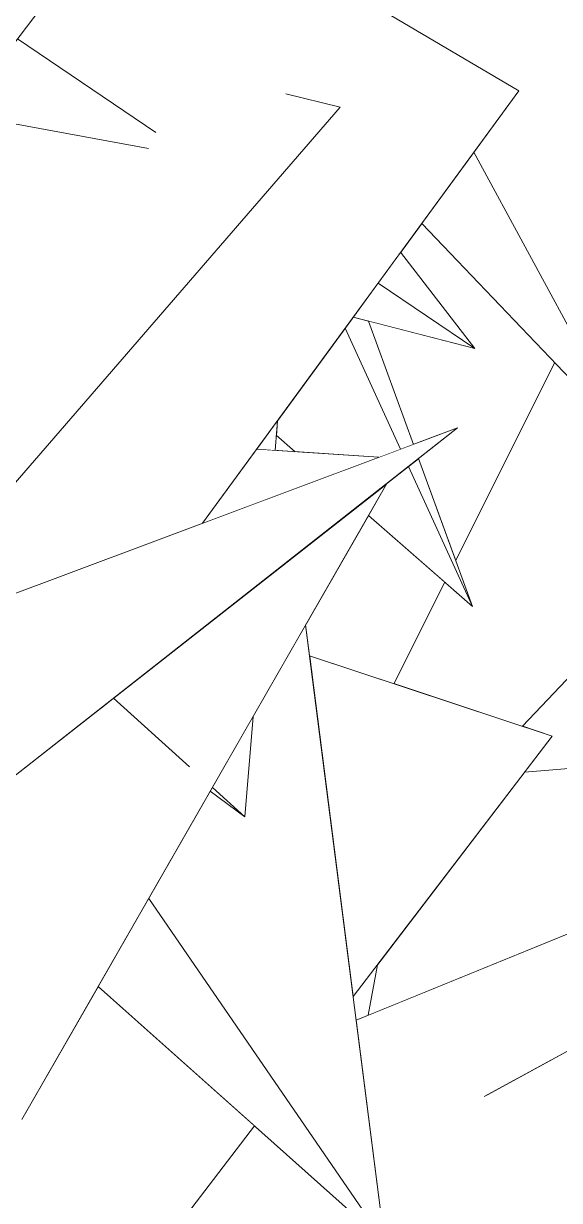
# Model space of a CAD drawing. Header units: millimetres. Extents: x -9413 to 8527, y -300 to 11224.
# Drawn here: x -5976.9 to -5817.7, y 5475.7 to 5825.3 of the extents above; entities that cross this region are included whole.
import ezdxf

# ---------------------------------------------------------------- set-up
doc = ezdxf.new("R2010")
doc.units = ezdxf.units.MM
doc.header["$MEASUREMENT"] = 0
doc.linetypes.add('Wipeout_Contour', pattern=[1000, 0, -1000])
doc.layers.add('Interior - Furniture', color=7, linetype='Continuous')
doc.layers.add('Interior - Furniture _Pen_No__4', color=7, linetype='Continuous', lineweight=20, true_color=0x029e21)

# ---------------------------------------------------------------- blocks, each defined once
blk = doc.blocks.new('Section Elem_40_6')
at = {"color": 254, "linetype": 'Wipeout_Contour', "lineweight": 0, "ltscale": 92196.602443}
blk.add_wipeout([(-6084.75, 5814.91), (-6131.67, 5774.14), (-6116.08, 5770.21), (-6122.01, 5777.82), (-6118.6, 5777.12), (-6108.98, 5768.43), (-6034.66, 5749.7), (-5939.77, 5788.14), (-5995.62, 5798.45), (-6029.34, 5754.16), (-6079.04, 5813.85)], dxfattribs=at).dxf.layer = 'Interior - Furniture'
at = {"color": 254, "linetype": 'Wipeout_Contour', "lineweight": 0, "ltscale": 40311.153308}
blk.add_wipeout([(-5871.8, 5545.7), (-5874.56, 5530.73), (-5779.85, 5569.28), (-5783.46, 5606.65), (-5828.1, 5602.93)], dxfattribs=at).dxf.layer = 'Interior - Furniture'
at = {"color": 254, "linetype": 'Wipeout_Contour', "lineweight": 0, "ltscale": 50772.287307}
blk.add_wipeout([(-6066.62, 6076.61), (-6055.87, 5983.63), (-6037.6, 5961.45), (-6051.18, 5943.03), (-6029.34, 5754.16), (-5851.24, 5988.03)], dxfattribs=at).dxf.layer = 'Interior - Furniture'
at = {"color": 254, "linetype": 'Wipeout_Contour', "lineweight": 0, "ltscale": 96107.967634}
blk.add_wipeout([(-5908.3, 5497.9), (-5961.54, 5428.19), (-5955.7, 5417.24), (-5830.62, 5464.61), (-5807.94, 5401.53), (-5802.79, 5406.08), (-5765.79, 5492.57), (-5839.83, 5506.78), (-5735.39, 5563.62), (-5723.09, 5592.38), (-5878.06, 5529.3), (-5869.62, 5463.4)], dxfattribs=at).dxf.layer = 'Interior - Furniture'
at = {"color": 254, "linetype": 'Wipeout_Contour', "lineweight": 0, "ltscale": 73612.686163}
blk.add_wipeout([(-6012.52, 5575.89), (-6023.86, 5566.99), (-5977.41, 5499.74), (-5868.99, 5688.66), (-5950.14, 5624.9), (-5927.57, 5604.51), (-5953.6, 5622.19), (-5977.22, 5603.63), (-6004.94, 5565.7)], dxfattribs=at).dxf.layer = 'Interior - Furniture'
at = {"color": 254, "linetype": 'Wipeout_Contour', "lineweight": 0, "ltscale": 23978.539262}
blk.add_wipeout([(-5839.83, 5506.78), (-5765.79, 5492.57), (-5729.95, 5566.58)], dxfattribs=at).dxf.layer = 'Interior - Furniture'
at = {"color": 254, "linetype": 'Wipeout_Contour', "lineweight": 0, "ltscale": 24593.791484}
blk.add_wipeout([(-5907.63, 5698.86), (-5923.7, 5676.87), (-5871.37, 5696.44)], dxfattribs=at).dxf.layer = 'Interior - Furniture'
at = {"color": 254, "linetype": 'Wipeout_Contour', "lineweight": 0, "ltscale": 48758.467672}
blk.add_wipeout([(-5939.7, 5565.44), (-5869.62, 5463.4), (-5893.09, 5646.67), (-5908.69, 5619.48), (-5911.14, 5589.67), (-5921.42, 5597.31)], dxfattribs=at).dxf.layer = 'Interior - Furniture'
at = {"color": 254, "linetype": 'Wipeout_Contour', "lineweight": 0, "ltscale": 74438.141139}
blk.add_wipeout([(-6047.63, 5627.6), (-6041.89, 5622.69), (-6032.26, 5627.77), (-5882.83, 5800.47), (-5898.93, 5804.4), (-6026.9, 5701.69), (-6028.56, 5695.76), (-6002.01, 5671.77), (-6030.44, 5689.04)], dxfattribs=at).dxf.layer = 'Interior - Furniture'
at = {"color": 254, "linetype": 'Wipeout_Contour', "lineweight": 0, "ltscale": 24291.191529}
blk.add_wipeout([(-5939.7, 5565.44), (-5954.71, 5539.29), (-5869.62, 5463.4)], dxfattribs=at).dxf.layer = 'Interior - Furniture'
at = {"color": 254, "linetype": 'Wipeout_Contour', "lineweight": 0, "ltscale": 116052.406942}
blk.add_wipeout([(-6034.66, 5749.7), (-6026.9, 5701.69), (-5898.93, 5804.4), (-5882.83, 5800.47), (-5997.62, 5667.8), (-5983.08, 5654.67), (-5923.7, 5676.87), (-5829.83, 5805.32), (-5940.62, 5870.66), (-5978.62, 5820.76), (-5937.63, 5792.97), (-5990.75, 5804.84), (-5995.62, 5798.45), (-5939.77, 5788.14)], dxfattribs=at).dxf.layer = 'Interior - Furniture'
at = {"color": 254, "linetype": 'Wipeout_Contour', "lineweight": 0, "ltscale": 40542.654292}
blk.add_wipeout([(-6002.96, 5522.94), (-5984.69, 5397.87), (-5908.3, 5497.9), (-5954.71, 5539.29), (-5977.41, 5499.74)], dxfattribs=at).dxf.layer = 'Interior - Furniture'
at = {"layer": 'Interior - Furniture _Pen_No__4', "linetype": 'Continuous'}
blk.add_line((-5984.69, 5397.87), (-5908.3, 5497.9), dxfattribs=at)
at = {"color": 254, "linetype": 'Wipeout_Contour', "lineweight": 0, "ltscale": 24981.120549}
blk.add_wipeout([(-5990.75, 5804.84), (-5937.63, 5792.97), (-5978.62, 5820.76)], dxfattribs=at).dxf.layer = 'Interior - Furniture'
at = {"color": 254, "linetype": 'Wipeout_Contour', "lineweight": 0, "ltscale": 24618.08961}
blk.add_wipeout([(-5864.91, 5757.32), (-5871.58, 5748.19), (-5842.88, 5728.74)], dxfattribs=at).dxf.layer = 'Interior - Furniture'
at = {"color": 254, "linetype": 'Wipeout_Contour', "lineweight": 0, "ltscale": 41125.221787}
blk.add_wipeout([(-6041.89, 5622.69), (-6024.87, 5566.19), (-5847.96, 5705.19), (-6021.37, 5640.35), (-6032.26, 5627.77)], dxfattribs=at).dxf.layer = 'Interior - Furniture'
at = {"layer": 'Interior - Furniture _Pen_No__4', "linetype": 'Continuous'}
for p, q in [((-5937.6, 5792.95), (-5978.62, 5820.76)), ((-5995.62, 5798.45), (-5939.75, 5788.14))]:
    blk.add_line(p, q, dxfattribs=at)
at = {"color": 254, "linetype": 'Wipeout_Contour', "lineweight": 0, "ltscale": 24614.511654}
blk.add_wipeout([(-5871.58, 5748.19), (-5878.99, 5738.04), (-5842.88, 5728.74)], dxfattribs=at).dxf.layer = 'Interior - Furniture'
at = {"color": 254, "linetype": 'Wipeout_Contour', "lineweight": 0, "ltscale": 24622.275932}
blk.add_wipeout([(-5907.63, 5698.86), (-5902.18, 5698.49), (-5901.46, 5707.3)], dxfattribs=at).dxf.layer = 'Interior - Furniture'
at = {"color": 254, "linetype": 'Wipeout_Contour', "lineweight": 0, "ltscale": 24474.136149}
blk.add_wipeout([(-5859.54, 5696.09), (-5862.54, 5693.73), (-5843.51, 5652.17)], dxfattribs=at).dxf.layer = 'Interior - Furniture'
at = {"color": 254, "linetype": 'Wipeout_Contour', "lineweight": 0, "ltscale": 24534.293826}
blk.add_wipeout([(-5953.6, 5622.19), (-5927.57, 5604.51), (-5950.14, 5624.9)], dxfattribs=at).dxf.layer = 'Interior - Furniture'
at = {"color": 254, "linetype": 'Wipeout_Contour', "lineweight": 0, "ltscale": 32586.587331}
blk.add_wipeout([(-5920.17, 5599.48), (-5920.8, 5598.39), (-5911.14, 5589.67), (-5908.69, 5619.48)], dxfattribs=at).dxf.layer = 'Interior - Furniture'
at = {"layer": 'Interior - Furniture _Pen_No__4', "linetype": 'Continuous'}
blk.add_line((-5927.56, 5604.5), (-5950.14, 5624.9), dxfattribs=at)
at = {"color": 254, "linetype": 'Wipeout_Contour', "lineweight": 0, "ltscale": 57863.060772}
blk.add_wipeout([(-5910.04, 5910.82), (-5863.83, 5825.38), (-5829.83, 5805.32), (-5843.13, 5787.11), (-5796.43, 5700.77), (-5816.06, 5913.42), (-5891.68, 5934.93)], dxfattribs=at).dxf.layer = 'Interior - Furniture'
at = {"color": 254, "linetype": 'Wipeout_Contour', "lineweight": 0, "ltscale": 32646.530895}
blk.add_wipeout([(-5874.45, 5679.15), (-5843.51, 5652.17), (-5862.54, 5693.73), (-5868.99, 5688.66)], dxfattribs=at).dxf.layer = 'Interior - Furniture'
at = {"color": 254, "linetype": 'Wipeout_Contour', "lineweight": 0, "ltscale": 24432.092953}
blk.add_wipeout([(-5921.42, 5597.31), (-5911.14, 5589.67), (-5920.8, 5598.39)], dxfattribs=at).dxf.layer = 'Interior - Furniture'
at = {"layer": 'Interior - Furniture _Pen_No__4', "linetype": 'Continuous'}
for p, q in [((-5829.83, 5805.32), (-5940.62, 5870.66)), ((-5882.83, 5800.47), (-5898.96, 5804.41)), ((-5911.14, 5589.67), (-5908.69, 5619.48)), ((-5921.42, 5597.31), (-5911.14, 5589.67)), ((-5911.14, 5589.67), (-5920.8, 5598.39))]:
    blk.add_line(p, q, dxfattribs=at)
at = {"color": 254, "linetype": 'Wipeout_Contour', "lineweight": 0, "ltscale": 24574.007189}
blk.add_wipeout([(-5843.13, 5787.11), (-5858.62, 5765.92), (-5796.43, 5700.77)], dxfattribs=at).dxf.layer = 'Interior - Furniture'
at = {"color": 254, "linetype": 'Wipeout_Contour', "lineweight": 0, "ltscale": 40994.29339}
blk.add_wipeout([(-5881.35, 5734.83), (-5864.88, 5698.86), (-5861.07, 5700.29), (-5874.42, 5736.86), (-5878.99, 5738.04)], dxfattribs=at).dxf.layer = 'Interior - Furniture'
at = {"color": 254, "linetype": 'Wipeout_Contour', "lineweight": 0, "ltscale": 49187.864327}
blk.add_wipeout([(-5901.81, 5703.01), (-5896.17, 5698.09), (-5871.37, 5696.44), (-5864.88, 5698.86), (-5881.35, 5734.83), (-5901.46, 5707.3)], dxfattribs=at).dxf.layer = 'Interior - Furniture'
at = {"color": 254, "linetype": 'Wipeout_Contour', "lineweight": 0, "ltscale": 113988.569824}
blk.add_wipeout([(-5866.87, 5629.21), (-5828.67, 5616.55), (-5725.1, 5726.21), (-5792.13, 5778.47), (-5801.82, 5759.13), (-5799.09, 5729.56), (-5797.31, 5729.44), (-5797.53, 5727.29), (-5799.04, 5729.07), (-5796.43, 5700.77), (-5819.13, 5724.55), (-5848.51, 5665.88), (-5843.51, 5652.17), (-5851.77, 5659.37)], dxfattribs=at).dxf.layer = 'Interior - Furniture'
at = {"color": 254, "linetype": 'Wipeout_Contour', "lineweight": 0, "ltscale": 24610.213459}
blk.add_wipeout([(-5901.81, 5703.01), (-5902.18, 5698.49), (-5896.17, 5698.09)], dxfattribs=at).dxf.layer = 'Interior - Furniture'
at = {"layer": 'Interior - Furniture _Pen_No__4', "linetype": 'Continuous'}
for p, q in [((-5902.18, 5698.49), (-5901.46, 5707.3)), ((-5901.81, 5703.01), (-5896.17, 5698.09))]:
    blk.add_line(p, q, dxfattribs=at)
at = {"color": 254, "linetype": 'Wipeout_Contour', "lineweight": 0, "ltscale": 40757.922545}
blk.add_wipeout([(-5893.09, 5646.67), (-5891.91, 5637.52), (-5866.87, 5629.21), (-5851.77, 5659.37), (-5874.45, 5679.15)], dxfattribs=at).dxf.layer = 'Interior - Furniture'
at = {"color": 254, "linetype": 'Wipeout_Contour', "lineweight": 0, "ltscale": 73655.399145}
blk.add_wipeout([(-5842.88, 5728.74), (-5874.42, 5736.86), (-5861.07, 5700.29), (-5847.96, 5705.19), (-5859.54, 5696.09), (-5848.51, 5665.88), (-5819.13, 5724.55), (-5858.62, 5765.92), (-5864.91, 5757.32)], dxfattribs=at).dxf.layer = 'Interior - Furniture'
at = {"color": 254, "linetype": 'Wipeout_Contour', "lineweight": 0, "ltscale": 24316.005067}
blk.add_wipeout([(-5819.92, 5613.65), (-5891.91, 5637.52), (-5878.96, 5536.33)], dxfattribs=at).dxf.layer = 'Interior - Furniture'
at = {"layer": 'Interior - Furniture _Pen_No__4', "linetype": 'Continuous'}
for p, q in [((-6029.34, 5754.16), (-5851.24, 5988.03)), ((-5923.7, 5676.87), (-5829.83, 5805.32)), ((-6032.27, 5627.75), (-5882.83, 5800.47)), ((-5796.43, 5700.77), (-5843.13, 5787.11)), ((-5858.62, 5765.92), (-5796.43, 5700.77)), ((-5842.88, 5728.74), (-5864.91, 5757.32)), ((-5842.88, 5728.74), (-5871.58, 5748.19)), ((-5878.99, 5738.04), (-5842.88, 5728.74)), ((-5861.07, 5700.29), (-5874.42, 5736.86)), ((-5864.88, 5698.86), (-5881.35, 5734.83)), ((-5819.13, 5724.55), (-5848.51, 5665.88)), ((-6024.87, 5566.19), (-5847.96, 5705.19)), ((-5847.96, 5705.19), (-6021.37, 5640.35)), ((-5871.37, 5696.44), (-5907.63, 5698.86)), ((-5843.51, 5652.17), (-5859.54, 5696.09)), ((-5843.51, 5652.17), (-5862.54, 5693.73)), ((-5977.41, 5499.74), (-5868.99, 5688.66)), ((-5874.45, 5679.15), (-5843.51, 5652.17)), ((-5851.77, 5659.37), (-5866.87, 5629.21)), ((-5869.62, 5463.4), (-5893.09, 5646.67)), ((-5878.06, 5529.3), (-5723.09, 5592.38)), ((-5869.62, 5463.4), (-5939.7, 5565.44)), ((-5840.09, 5506.64), (-5729.94, 5566.59)), ((-5874.56, 5530.73), (-5871.8, 5545.7)), ((-5954.71, 5539.29), (-5869.62, 5463.4))]:
    blk.add_line(p, q, dxfattribs=at)
at = {"color": 254, "linetype": 'Wipeout_Contour', "lineweight": 0, "ltscale": 64615.748981}
blk.add_wipeout([(-5828.67, 5616.55), (-5819.92, 5613.65), (-5828.1, 5602.93), (-5783.46, 5606.65), (-5784.39, 5616.22), (-5769.57, 5639.93), (-5770.9, 5641.62), (-5802.27, 5644.51)], dxfattribs=at).dxf.layer = 'Interior - Furniture'
at = {"layer": 'Interior - Furniture _Pen_No__4', "linetype": 'Continuous'}
for p, q in [((-5828.67, 5616.55), (-5725.1, 5726.21)), ((-5819.92, 5613.65), (-5891.91, 5637.52)), ((-5878.96, 5536.33), (-5819.92, 5613.65)), ((-5828.1, 5602.93), (-5783.46, 5606.65))]:
    blk.add_line(p, q, dxfattribs=at)

msp = doc.modelspace()

# ---------------------------------------------------------------- block references
at = {"layer": 'Interior - Furniture'}
msp.add_blockref('Section Elem_40_6', (0, 0), dxfattribs=at)

doc.saveas('drawing.dxf')
